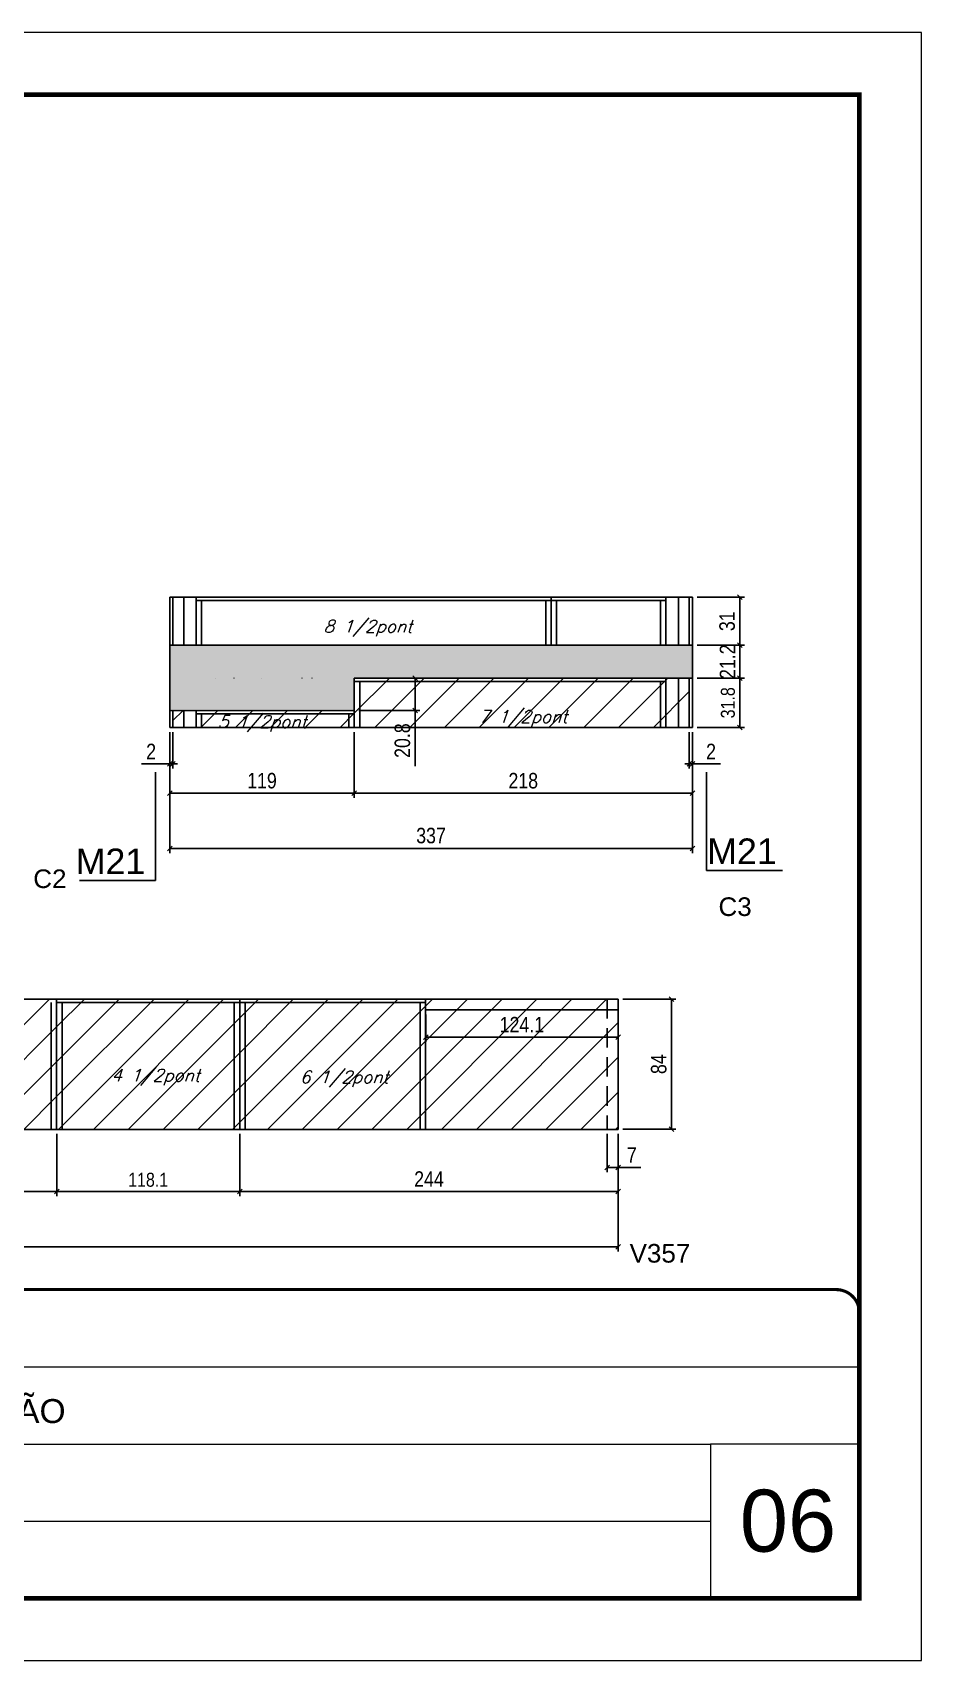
# Model space of a CAD drawing. Extents: x 137137 to 143418, y 10464 to 34486.
# Drawn here: x 139648 to 140221, y 32287 to 33337 of the extents above; entities that cross this region are included whole.
import ezdxf

# ---------------------------------------------------------------- set-up
doc = ezdxf.new("R2010")
doc.units = 0
for name, pattern in [('CONTINUO', [0]), ('DASHED', [0.75, 0.5, -0.25]), ('HIDDEN', [0.375, 0.25, -0.125])]:
    doc.linetypes.add(name, pattern=pattern)
for name, color, linetype in [('5', 5, 'Continuous'), ('COTA', 241, 'Continuous'), ('NOMENCLATURA', 7, 'Continuous'), ('Painéis', 200, 'Continuous'), ('Reaproveitamento', 251, 'Continuous'), ('SARR_2.2x7', 40, 'Continuous'), ('SARR_3.5x7', 81, 'Continuous'), ('texto', 7, 'Continuous')]:
    doc.layers.add(name, color=color, linetype=linetype)
for name, color, linetype, lineweight in [('CARIMBO', 255, 'Continuous', 9), ('Folhas', 255, 'Continuous', 9), ('SARRAFO DE PRESSAO', 251, 'DASHED', 9)]:
    doc.layers.add(name, color=color, linetype=linetype, lineweight=lineweight)
doc.styles.add('ARIAL', font='arial.ttf')
doc.styles.add('COTA TECNICA', font='techl___.ttf', dxfattribs={"height": 10})
doc.styles.add('COTA TECNICA-50', font='techl___.ttf', dxfattribs={"height": 9})
doc.styles.add('Romans', font='romans.shx')
doc.styles.get("Standard").update_dxf_attribs({"font": 'arial.ttf'})
doc.dimstyles.new('COTA PAINEL-50', dxfattribs={"dimtxt": 9, "dimasz": 3, "dimexe": 3, "dimexo": 3, "dimgap": 3, "dimtad": 1, "dimdec": 1, "dimzin": 12, "dimdsep": 46, "dimtxsty": 'COTA TECNICA-50', "dimblk1": 'OBLIQUE', "dimblk2": 'OBLIQUE', "dimsah": 1, "dimcen": 0.9, "dimclrd": 4, "dimclre": 4, "dimclrt": 240, "dimadec": 1, "dimazin": 3, "dimtfac": 1, "dimtdec": 1, "dimtmove": 0, "dimatfit": 3, "dimfxl": 1, "dimtolj": 1, "dimtzin": 12, "dimarcsym": 0})
doc.dimstyles.new('PAINEL', dxfattribs={"dimtxt": 10, "dimasz": 3, "dimexe": 3, "dimexo": 3, "dimgap": 3, "dimtad": 1, "dimdec": 1, "dimzin": 12, "dimdsep": 46, "dimtxsty": 'COTA TECNICA', "dimblk1": 'OBLIQUE', "dimblk2": 'OBLIQUE', "dimsah": 1, "dimcen": 0.9, "dimclrd": 4, "dimclre": 4, "dimclrt": 240, "dimadec": 1, "dimazin": 3, "dimtfac": 1, "dimtdec": 1, "dimtmove": 0, "dimatfit": 3, "dimfxl": 1, "dimtolj": 1, "dimtzin": 12, "dimarcsym": 0})
pattern_1 = [(45, (0, -2), (-11.2253202, 11.2253202), [])]
pattern_2 = [(45, (0, 10.076), (-11.2253202, 11.2253202), [])]

# ---------------------------------------------------------------- blocks, each defined once
blk = doc.blocks.new('9999999999')
at = {"color": 30, "linetype": 'CONTINUO'}
for p, q in [((98564.6, 34379.6), (99584, 34379.6)), ((98564.6, 34329.8), (99488, 34329.8)), ((99584, 34329.8), (99488, 34329.8)), ((99488, 34329.8), (99488, 34230.2)), ((98564.6, 34280), (99488, 34280))]:
    blk.add_line(p, q, dxfattribs=at)
at = {"color": 30, "linetype": 'CONTINUO', "const_width": 2}
blk.add_lwpolyline([(99584, 34230.2), (99584, 34414.4, 0.414214), (99569, 34429.4), (98229, 34429.4, 0.414214), (98214, 34414.4), (98214, 34245.2, 0.414214), (98229, 34230.2), (99584, 34230.2)], format="xyb", dxfattribs=at)
at = {"layer": 'Folhas'}
blk.add_lwpolyline([(98139, 34190.2), (99624, 34190.2), (99624, 35240.2), (98139, 35240.2)], close=True, dxfattribs=at)
at = {"layer": 'Folhas', "color": 30, "const_width": 3}
blk.add_lwpolyline([(98214, 34230.2), (99584, 34230.2), (99584, 35200.2), (98214, 35200.2)], close=True, dxfattribs=at)
at = {"color": 7, "linetype": 'Continuous', "ltscale": 5, "style": 'ARIAL'}
blk.add_text('HOSPITAL ASSUNÇÃO', height=15.483, dxfattribs=at).set_placement((98837.7, 34343.3))
blk = doc.blocks.new('_Oblique')
at = {"color": 0, "linetype": 'ByBlock', "lineweight": -2}
blk.add_line((-0.5, -0.5), (0.5, 0.5), dxfattribs=at)
blk = doc.blocks.new('*D398')
at = {"layer": 'COTA', "color": 4, "linetype": 'ByBlock', "lineweight": -2, "transparency": 16777216}
for p, q in [((139855, 32886), (139855, 32843.5)), ((140073.1, 32886), (140073.1, 32843.5)), ((139855, 32846.5), (140073.1, 32846.5))]:
    blk.add_line(p, q, dxfattribs=at)
at = {"layer": 'Defpoints', "color": 0, "linetype": 'ByBlock', "transparency": 16777216}
for p in [(139855, 32889), (140073.1, 32889), (140073.1, 32846.5)]:
    blk.add_point(p, dxfattribs=at)
at = {"layer": 'COTA', "color": 4, "linetype": 'ByBlock', "lineweight": -2, "transparency": 16777216, "xscale": 3, "yscale": 3, "zscale": 3, "rotation": 180}
blk.add_blockref('_Oblique', (139855, 32846.5), dxfattribs=at)
at = {"layer": 'COTA', "color": 4, "linetype": 'ByBlock', "lineweight": -2, "transparency": 16777216, "xscale": 3, "yscale": 3, "zscale": 3}
blk.add_blockref('_Oblique', (140073.1, 32846.5), dxfattribs=at)
at = {"layer": 'COTA', "color": 240, "linetype": 'ByBlock', "transparency": 16777216, "insert": (139964, 32854.6), "char_height": 10, "attachment_point": 5, "style": 'COTA TECNICA'}
blk.add_mtext('\\A1;218', dxfattribs=at)
blk = doc.blocks.new('*D399')
at = {"layer": 'COTA', "color": 4, "linetype": 'ByBlock', "lineweight": -2, "transparency": 16777216}
for p, q in [((139736, 32886), (139736, 32808)), ((140073.1, 32886), (140073.1, 32808)), ((139736, 32811), (140073.1, 32811))]:
    blk.add_line(p, q, dxfattribs=at)
at = {"layer": 'Defpoints', "color": 0, "linetype": 'ByBlock', "transparency": 16777216}
for p in [(139736, 32889), (140073.1, 32889), (140073.1, 32811)]:
    blk.add_point(p, dxfattribs=at)
at = {"layer": 'COTA', "color": 4, "linetype": 'ByBlock', "lineweight": -2, "transparency": 16777216, "xscale": 3, "yscale": 3, "zscale": 3, "rotation": 180}
blk.add_blockref('_Oblique', (139736, 32811), dxfattribs=at)
at = {"layer": 'COTA', "color": 4, "linetype": 'ByBlock', "lineweight": -2, "transparency": 16777216, "xscale": 3, "yscale": 3, "zscale": 3}
blk.add_blockref('_Oblique', (140073.1, 32811), dxfattribs=at)
at = {"layer": 'COTA', "color": 240, "linetype": 'ByBlock', "transparency": 16777216, "insert": (139904.5, 32819.2), "char_height": 10, "attachment_point": 5, "style": 'COTA TECNICA'}
blk.add_mtext('\\A1;337', dxfattribs=at)
blk = doc.blocks.new('*D266')
at = {"layer": 'COTA', "color": 4, "linetype": 'ByBlock', "lineweight": -2, "transparency": 16777216}
for p, q in [((140071.1, 32886), (140071.1, 32862.5)), ((140073.1, 32886), (140073.1, 32862.5)), ((140071.1, 32865.5), (140068.1, 32865.5)), ((140071.1, 32865.5), (140073.1, 32865.5)), ((140073.1, 32865.5), (140091.2, 32865.5))]:
    blk.add_line(p, q, dxfattribs=at)
at = {"layer": 'Defpoints', "color": 0, "linetype": 'ByBlock', "transparency": 16777216}
for p in [(140071.1, 32889), (140073.1, 32889), (140073.1, 32865.5)]:
    blk.add_point(p, dxfattribs=at)
at = {"layer": 'COTA', "color": 4, "linetype": 'ByBlock', "lineweight": -2, "transparency": 16777216, "xscale": 3, "yscale": 3, "zscale": 3}
blk.add_blockref('_Oblique', (140071.1, 32865.5), dxfattribs=at)
at = {"layer": 'COTA', "color": 4, "linetype": 'ByBlock', "lineweight": -2, "transparency": 16777216, "xscale": 3, "yscale": 3, "zscale": 3, "rotation": 180}
blk.add_blockref('_Oblique', (140073.1, 32865.5), dxfattribs=at)
at = {"layer": 'COTA', "color": 240, "linetype": 'ByBlock', "transparency": 16777216, "insert": (140085.1, 32873.5), "char_height": 10, "attachment_point": 5, "style": 'COTA TECNICA'}
blk.add_mtext('\\A1;2', dxfattribs=at)
blk = doc.blocks.new('*D400')
at = {"layer": 'COTA', "color": 4, "linetype": 'ByBlock', "lineweight": -2, "transparency": 16777216}
for p, q in [((139736, 32886), (139736, 32843.5)), ((139855, 32886), (139855, 32843.5)), ((139855, 32846.5), (139736, 32846.5))]:
    blk.add_line(p, q, dxfattribs=at)
at = {"layer": 'Defpoints', "color": 0, "linetype": 'ByBlock', "transparency": 16777216}
for p in [(139736, 32889), (139855, 32889), (139736, 32846.5)]:
    blk.add_point(p, dxfattribs=at)
at = {"layer": 'COTA', "color": 4, "linetype": 'ByBlock', "lineweight": -2, "transparency": 16777216, "xscale": 3, "yscale": 3, "zscale": 3, "rotation": 180}
blk.add_blockref('_Oblique', (139736, 32846.5), dxfattribs=at)
at = {"layer": 'COTA', "color": 4, "linetype": 'ByBlock', "lineweight": -2, "transparency": 16777216, "xscale": 3, "yscale": 3, "zscale": 3}
blk.add_blockref('_Oblique', (139855, 32846.5), dxfattribs=at)
at = {"layer": 'COTA', "color": 240, "linetype": 'ByBlock', "transparency": 16777216, "insert": (139795.5, 32854.6), "char_height": 10, "attachment_point": 5, "style": 'COTA TECNICA'}
blk.add_mtext('\\A1;119', dxfattribs=at)
blk = doc.blocks.new('*D267')
at = {"layer": 'COTA', "color": 4, "linetype": 'ByBlock', "lineweight": -2, "transparency": 16777216}
for p, q in [((139736, 32886), (139736, 32862.5)), ((139738, 32886), (139738, 32862.5)), ((139736, 32865.5), (139717.9, 32865.5)), ((139738, 32865.5), (139736, 32865.5)), ((139738, 32865.5), (139741, 32865.5))]:
    blk.add_line(p, q, dxfattribs=at)
at = {"layer": 'Defpoints', "color": 0, "linetype": 'ByBlock', "transparency": 16777216}
for p in [(139736, 32889), (139738, 32889), (139736, 32865.5)]:
    blk.add_point(p, dxfattribs=at)
at = {"layer": 'COTA', "color": 4, "linetype": 'ByBlock', "lineweight": -2, "transparency": 16777216, "xscale": 3, "yscale": 3, "zscale": 3}
blk.add_blockref('_Oblique', (139736, 32865.5), dxfattribs=at)
at = {"layer": 'COTA', "color": 4, "linetype": 'ByBlock', "lineweight": -2, "transparency": 16777216, "xscale": 3, "yscale": 3, "zscale": 3, "rotation": 180}
blk.add_blockref('_Oblique', (139738, 32865.5), dxfattribs=at)
at = {"layer": 'COTA', "color": 240, "linetype": 'ByBlock', "transparency": 16777216, "insert": (139724, 32873.5), "char_height": 10, "attachment_point": 5, "style": 'COTA TECNICA'}
blk.add_mtext('\\A1;2', dxfattribs=at)
blk = doc.blocks.new('*D401')
at = {"layer": 'COTA', "color": 4, "linetype": 'ByBlock', "lineweight": -2, "transparency": 16777216}
for p, q in [((140076.1, 32920.8), (140106.7, 32920.8)), ((140103.7, 32920.8), (140103.7, 32889)), ((140076.1, 32889), (140106.7, 32889))]:
    blk.add_line(p, q, dxfattribs=at)
at = {"layer": 'Defpoints', "color": 0, "linetype": 'ByBlock', "transparency": 16777216}
for p in [(140073.1, 32920.8), (140073.1, 32889), (140103.7, 32889)]:
    blk.add_point(p, dxfattribs=at)
at = {"layer": 'COTA', "color": 4, "linetype": 'ByBlock', "lineweight": -2, "transparency": 16777216, "xscale": 3, "yscale": 3, "zscale": 3}
for p, rotation in [((140103.7, 32920.8), 90), ((140103.7, 32889), 270)]:
    blk.add_blockref('_Oblique', p, dxfattribs=dict(at, rotation=rotation))
at = {"layer": 'COTA', "color": 240, "linetype": 'ByBlock', "transparency": 16777216, "insert": (140096, 32904.9), "char_height": 9, "attachment_point": 5, "rotation": 90, "style": 'COTA TECNICA-50'}
blk.add_mtext('\\A1;31.8', dxfattribs=at)
blk = doc.blocks.new('*D272')
at = {"layer": 'COTA', "color": 4, "linetype": 'ByBlock', "lineweight": -2, "transparency": 16777216}
for p, q in [((139781.2, 32626.8), (139781.2, 32586.6)), ((140025.2, 32626.8), (140025.2, 32586.6)), ((139781.2, 32589.6), (140025.2, 32589.6))]:
    blk.add_line(p, q, dxfattribs=at)
at = {"layer": 'Defpoints', "color": 0, "linetype": 'ByBlock', "transparency": 16777216}
for p in [(139781.2, 32629.8), (140025.2, 32629.8), (140025.2, 32589.6)]:
    blk.add_point(p, dxfattribs=at)
at = {"layer": 'COTA', "color": 4, "linetype": 'ByBlock', "lineweight": -2, "transparency": 16777216, "xscale": 3, "yscale": 3, "zscale": 3, "rotation": 180}
blk.add_blockref('_Oblique', (139781.2, 32589.6), dxfattribs=at)
at = {"layer": 'COTA', "color": 4, "linetype": 'ByBlock', "lineweight": -2, "transparency": 16777216, "xscale": 3, "yscale": 3, "zscale": 3}
blk.add_blockref('_Oblique', (140025.2, 32589.6), dxfattribs=at)
at = {"layer": 'COTA', "color": 240, "linetype": 'ByBlock', "transparency": 16777216, "insert": (139903.2, 32597.7), "char_height": 10, "attachment_point": 5, "style": 'COTA TECNICA'}
blk.add_mtext('\\A1;244', dxfattribs=at)
blk = doc.blocks.new('*D273')
at = {"layer": 'COTA', "color": 4, "linetype": 'ByBlock', "lineweight": -2, "transparency": 16777216}
for p, q in [((138931.1, 32626.8), (138931.1, 32551)), ((140025.2, 32626.8), (140025.2, 32551)), ((140025.2, 32554), (138931.1, 32554))]:
    blk.add_line(p, q, dxfattribs=at)
at = {"layer": 'Defpoints', "color": 0, "linetype": 'ByBlock', "transparency": 16777216}
for p in [(138931.1, 32629.8), (140025.2, 32629.8), (138931.1, 32554)]:
    blk.add_point(p, dxfattribs=at)
at = {"layer": 'COTA', "color": 4, "linetype": 'ByBlock', "lineweight": -2, "transparency": 16777216, "xscale": 3, "yscale": 3, "zscale": 3, "rotation": 180}
blk.add_blockref('_Oblique', (138931.1, 32554), dxfattribs=at)
at = {"layer": 'COTA', "color": 4, "linetype": 'ByBlock', "lineweight": -2, "transparency": 16777216, "xscale": 3, "yscale": 3, "zscale": 3}
blk.add_blockref('_Oblique', (140025.2, 32554), dxfattribs=at)
at = {"layer": 'COTA', "color": 240, "linetype": 'ByBlock', "transparency": 16777216, "insert": (139478.1, 32562.1), "char_height": 10, "attachment_point": 5, "style": 'COTA TECNICA'}
blk.add_mtext('\\A1;1094.1', dxfattribs=at)
blk = doc.blocks.new('*D177')
at = {"layer": 'COTA', "color": 4, "linetype": 'ByBlock', "lineweight": -2, "transparency": 16777216}
for p, q in [((140028.2, 32713.8), (140062.5, 32713.8)), ((140059.5, 32713.8), (140059.5, 32629.8)), ((140028.2, 32629.8), (140062.5, 32629.8))]:
    blk.add_line(p, q, dxfattribs=at)
at = {"layer": 'Defpoints', "color": 0, "linetype": 'ByBlock', "transparency": 16777216}
for p in [(140025.2, 32713.8), (140025.2, 32629.8), (140059.5, 32629.8)]:
    blk.add_point(p, dxfattribs=at)
at = {"layer": 'COTA', "color": 4, "linetype": 'ByBlock', "lineweight": -2, "transparency": 16777216, "xscale": 3, "yscale": 3, "zscale": 3}
for p, rotation in [((140059.5, 32713.8), 90), ((140059.5, 32629.8), 270)]:
    blk.add_blockref('_Oblique', p, dxfattribs=dict(at, rotation=rotation))
at = {"layer": 'COTA', "color": 240, "linetype": 'ByBlock', "transparency": 16777216, "insert": (140051.4, 32671.8), "char_height": 10, "attachment_point": 5, "rotation": 90, "style": 'COTA TECNICA'}
blk.add_mtext('\\A1;84', dxfattribs=at)
blk = doc.blocks.new('*D274')
at = {"layer": 'COTA', "color": 4, "linetype": 'ByBlock', "lineweight": -2, "transparency": 16777216}
for p, q in [((139419.1, 32626.8), (139419.1, 32586.6)), ((139663.1, 32626.8), (139663.1, 32586.6)), ((139419.1, 32589.6), (139663.1, 32589.6))]:
    blk.add_line(p, q, dxfattribs=at)
at = {"layer": 'Defpoints', "color": 0, "linetype": 'ByBlock', "transparency": 16777216}
for p in [(139419.1, 32629.8), (139663.1, 32629.8), (139663.1, 32589.6)]:
    blk.add_point(p, dxfattribs=at)
at = {"layer": 'COTA', "color": 4, "linetype": 'ByBlock', "lineweight": -2, "transparency": 16777216, "xscale": 3, "yscale": 3, "zscale": 3, "rotation": 180}
blk.add_blockref('_Oblique', (139419.1, 32589.6), dxfattribs=at)
at = {"layer": 'COTA', "color": 4, "linetype": 'ByBlock', "lineweight": -2, "transparency": 16777216, "xscale": 3, "yscale": 3, "zscale": 3}
blk.add_blockref('_Oblique', (139663.1, 32589.6), dxfattribs=at)
at = {"layer": 'COTA', "color": 240, "linetype": 'ByBlock', "transparency": 16777216, "insert": (139541.1, 32597.2), "char_height": 9, "attachment_point": 5, "style": 'COTA TECNICA-50'}
blk.add_mtext('\\A1;244', dxfattribs=at)
blk = doc.blocks.new('*D275')
at = {"layer": 'COTA', "color": 4, "linetype": 'ByBlock', "lineweight": -2, "transparency": 16777216}
for p, q in [((139663.1, 32626.8), (139663.1, 32586.6)), ((139781.2, 32626.8), (139781.2, 32586.6)), ((139663.1, 32589.6), (139781.2, 32589.6))]:
    blk.add_line(p, q, dxfattribs=at)
at = {"layer": 'Defpoints', "color": 0, "linetype": 'ByBlock', "transparency": 16777216}
for p in [(139663.1, 32629.8), (139781.2, 32629.8), (139781.2, 32589.6)]:
    blk.add_point(p, dxfattribs=at)
at = {"layer": 'COTA', "color": 4, "linetype": 'ByBlock', "lineweight": -2, "transparency": 16777216, "xscale": 3, "yscale": 3, "zscale": 3, "rotation": 180}
blk.add_blockref('_Oblique', (139663.1, 32589.6), dxfattribs=at)
at = {"layer": 'COTA', "color": 4, "linetype": 'ByBlock', "lineweight": -2, "transparency": 16777216, "xscale": 3, "yscale": 3, "zscale": 3}
blk.add_blockref('_Oblique', (139781.2, 32589.6), dxfattribs=at)
at = {"layer": 'COTA', "color": 240, "linetype": 'ByBlock', "transparency": 16777216, "insert": (139722.1, 32597.2), "char_height": 9, "attachment_point": 5, "style": 'COTA TECNICA-50'}
blk.add_mtext('\\A1;118.1', dxfattribs=at)
blk = doc.blocks.new('*D276')
at = {"layer": 'COTA', "color": 4, "linetype": 'ByBlock', "lineweight": -2, "transparency": 16777216}
for p, q in [((139781.2, 32626.8), (139781.2, 32586.6)), ((140025.2, 32626.8), (140025.2, 32586.6)), ((139781.2, 32589.6), (140025.2, 32589.6))]:
    blk.add_line(p, q, dxfattribs=at)
at = {"layer": 'Defpoints', "color": 0, "linetype": 'ByBlock', "transparency": 16777216}
for p in [(139781.2, 32629.8), (140025.2, 32629.8), (140025.2, 32589.6)]:
    blk.add_point(p, dxfattribs=at)
at = {"layer": 'COTA', "color": 4, "linetype": 'ByBlock', "lineweight": -2, "transparency": 16777216, "xscale": 3, "yscale": 3, "zscale": 3, "rotation": 180}
blk.add_blockref('_Oblique', (139781.2, 32589.6), dxfattribs=at)
at = {"layer": 'COTA', "color": 4, "linetype": 'ByBlock', "lineweight": -2, "transparency": 16777216, "xscale": 3, "yscale": 3, "zscale": 3}
blk.add_blockref('_Oblique', (140025.2, 32589.6), dxfattribs=at)
at = {"layer": 'COTA', "color": 240, "linetype": 'ByBlock', "transparency": 16777216, "insert": (139903.2, 32597.7), "char_height": 10, "attachment_point": 5, "style": 'COTA TECNICA'}
blk.add_mtext('\\A1;244', dxfattribs=at)
blk = doc.blocks.new('*D178')
at = {"layer": 'COTA', "color": 4, "linetype": 'ByBlock', "lineweight": -2, "transparency": 16777216}
for p, q in [((140018.2, 32626.8), (140018.2, 32602.1)), ((140025.2, 32626.8), (140025.2, 32602.1)), ((140018.2, 32605.1), (140025.2, 32605.1)), ((140025.2, 32605.1), (140039.9, 32605.1))]:
    blk.add_line(p, q, dxfattribs=at)
at = {"layer": 'Defpoints', "color": 0, "linetype": 'ByBlock', "transparency": 16777216}
for p in [(140018.2, 32629.8), (140025.2, 32629.8), (140025.2, 32605.1)]:
    blk.add_point(p, dxfattribs=at)
at = {"layer": 'COTA', "color": 4, "linetype": 'ByBlock', "lineweight": -2, "transparency": 16777216, "xscale": 3, "yscale": 3, "zscale": 3, "rotation": 180}
blk.add_blockref('_Oblique', (140018.2, 32605.1), dxfattribs=at)
at = {"layer": 'COTA', "color": 4, "linetype": 'ByBlock', "lineweight": -2, "transparency": 16777216, "xscale": 3, "yscale": 3, "zscale": 3}
blk.add_blockref('_Oblique', (140025.2, 32605.1), dxfattribs=at)
at = {"layer": 'COTA', "color": 240, "linetype": 'ByBlock', "transparency": 16777216, "insert": (140034, 32613.2), "char_height": 10, "attachment_point": 5, "style": 'COTA TECNICA'}
blk.add_mtext('\\A1;7', dxfattribs=at)
blk = doc.blocks.new('*D402')
at = {"layer": 'COTA', "color": 4, "lineweight": -2, "ltscale": 25, "transparency": 16777216}
for p, q in [((139858, 32920.8), (139897.2, 32920.8)), ((139894.2, 32920.8), (139894.2, 32900)), ((139858, 32900), (139897.2, 32900)), ((139894.2, 32900), (139894.2, 32864))]:
    blk.add_line(p, q, dxfattribs=at)
at = {"layer": 'Defpoints', "color": 0, "ltscale": 25, "transparency": 16777216}
for p in [(139855, 32920.8), (139855, 32900), (139894.2, 32900)]:
    blk.add_point(p, dxfattribs=at)
at = {"layer": 'COTA', "color": 4, "lineweight": -2, "ltscale": 25, "transparency": 16777216, "xscale": 3, "yscale": 3, "zscale": 3}
for p, rotation in [((139894.2, 32920.8), 90), ((139894.2, 32900), 270)]:
    blk.add_blockref('_Oblique', p, dxfattribs=dict(at, rotation=rotation))
at = {"layer": 'COTA', "color": 240, "ltscale": 25, "transparency": 16777216, "insert": (139886.1, 32880.5), "char_height": 10, "attachment_point": 5, "rotation": 90, "style": 'COTA TECNICA'}
blk.add_mtext('\\A1;20.8', dxfattribs=at)
blk = doc.blocks.new('*D403')
at = {"layer": 'COTA', "color": 4, "lineweight": -2, "ltscale": 25, "transparency": 16777216}
for p, q in [((140076.1, 32942), (140106.7, 32942)), ((140103.7, 32920.8), (140103.7, 32942)), ((140076.1, 32920.8), (140106.7, 32920.8))]:
    blk.add_line(p, q, dxfattribs=at)
at = {"layer": 'Defpoints', "color": 0, "ltscale": 25, "transparency": 16777216}
for p in [(140073.1, 32942), (140103.7, 32942), (140073.1, 32920.8)]:
    blk.add_point(p, dxfattribs=at)
at = {"layer": 'COTA', "color": 4, "lineweight": -2, "ltscale": 25, "transparency": 16777216, "xscale": 3, "yscale": 3, "zscale": 3}
for p, rotation in [((140103.7, 32942), 90), ((140103.7, 32920.8), 270)]:
    blk.add_blockref('_Oblique', p, dxfattribs=dict(at, rotation=rotation))
at = {"layer": 'COTA', "color": 240, "ltscale": 25, "transparency": 16777216, "insert": (140095.7, 32931.4), "char_height": 10, "attachment_point": 5, "rotation": 90, "style": 'COTA TECNICA'}
blk.add_mtext('\\A1;21.2', dxfattribs=at)
blk = doc.blocks.new('*D411')
at = {"layer": 'COTA', "color": 4, "lineweight": -2, "ltscale": 25, "transparency": 16777216}
for p, q in [((139901.1, 32703.8), (139901.1, 32686.3)), ((140025.2, 32703.8), (140025.2, 32686.3)), ((140025.2, 32689.3), (139901.1, 32689.3))]:
    blk.add_line(p, q, dxfattribs=at)
at = {"layer": 'Defpoints', "color": 0, "ltscale": 25, "transparency": 16777216}
for p in [(139901.1, 32706.8), (140025.2, 32706.8), (139901.1, 32689.3)]:
    blk.add_point(p, dxfattribs=at)
at = {"layer": 'COTA', "color": 4, "lineweight": -2, "ltscale": 25, "transparency": 16777216, "xscale": 3, "yscale": 3, "zscale": 3, "rotation": 180}
blk.add_blockref('_Oblique', (139901.1, 32689.3), dxfattribs=at)
at = {"layer": 'COTA', "color": 4, "lineweight": -2, "ltscale": 25, "transparency": 16777216, "xscale": 3, "yscale": 3, "zscale": 3}
blk.add_blockref('_Oblique', (140025.2, 32689.3), dxfattribs=at)
at = {"layer": 'COTA', "color": 240, "ltscale": 25, "transparency": 16777216, "insert": (139963.1, 32697.3), "char_height": 10, "attachment_point": 5, "style": 'COTA TECNICA'}
blk.add_mtext('\\A1;124.1', dxfattribs=at)
blk = doc.blocks.new('*D1099')
at = {"layer": 'COTA', "color": 4, "lineweight": -2, "ltscale": 25, "transparency": 16777216}
for p, q in [((140076.1, 32973), (140106.7, 32973)), ((140103.7, 32942), (140103.7, 32973)), ((140076.1, 32942), (140106.7, 32942))]:
    blk.add_line(p, q, dxfattribs=at)
at = {"layer": 'Defpoints', "color": 0, "ltscale": 25, "transparency": 16777216}
for p in [(140073.1, 32973), (140103.7, 32973), (140073.1, 32942)]:
    blk.add_point(p, dxfattribs=at)
at = {"layer": 'COTA', "color": 4, "lineweight": -2, "ltscale": 25, "transparency": 16777216, "xscale": 3, "yscale": 3, "zscale": 3}
for p, rotation in [((140103.7, 32973), 90), ((140103.7, 32942), 270)]:
    blk.add_blockref('_Oblique', p, dxfattribs=dict(at, rotation=rotation))
at = {"layer": 'COTA', "color": 240, "ltscale": 25, "transparency": 16777216, "insert": (140095.5, 32957.5), "char_height": 10, "attachment_point": 5, "rotation": 90, "style": 'COTA TECNICA'}
blk.add_mtext('\\A1;31', dxfattribs=at)

msp = doc.modelspace()

# ---------------------------------------------------------------- hatches: boundary and pattern name
at = {"layer": 'COTA', "linetype": 'ByBlock'}
h = msp.add_hatch(dxfattribs=at)
h.set_pattern_fill('AR-CONC', color=256, scale=0.03)
h.set_pattern_definition([(50, (1014.1334, -285.0217), (5.46554007, -0.47817257), [0.5715, -6.2865]), (355, (1014.1334, -285.022), (-1.05730264, 5.73170536), [0.4572, -5.02921753]), (100.4514447, (1014.589, -285.0616), (4.40823741, 5.25353256), [0.48570026, -5.34270734]), (46.1842, (1014.1334, -283.498), (8.13237123, -1.26126984), [0.85725, -9.42975]), (96.6355576, (1014.811, -283.603), (7.122124, 7.42278374), [0.7285507, -8.01406824]), (351.184151, (1014.133, -283.498), (7.122124, 7.42278374), [0.685799, -7.54379196]), (21, (1014.8954, -283.8787), (4.54843174, -3.06795595), [0.5715, -6.2865]), (326, (1014.8954, -283.879), (1.85406085, 5.52563898), [0.4572, -5.0292]), (71.451445, (1015.2744, -284.1344), (6.40249258, 2.45768307), [0.48570026, -5.34269813]), (37.5, (1014.1334, -285.0217), (0.092658098, 2.536651166), [0, -4.96824, 0, -5.1054, 0, -5.04825]), (7.5, (1014.1334, -285.0217), (2.004589875, 3.005417245), [0, -2.91084, 0, -4.85394, 0, -1.92405]), (327.5, (1012.4341, -285.0217), (4.067717855, -0.17186232), [0, -1.905, 0, -5.9436, 0, -7.8867]), (317.5, (1011.672, -285.0217), (4.44387544, 0.76279473), [0, -2.4765, 0, -3.94716, 0, -5.6007])])
h.paths.add_polyline_path([(140073.05, 32920.81), (139855.04, 32920.81), (139855.04, 32900.81), (139736.04, 32900.81), (139736.04, 32942.01), (140073.05, 32942.01)])
at = {"layer": 'Reaproveitamento', "linetype": 'ByBlock'}
h = msp.add_hatch(dxfattribs=at)
h.set_pattern_fill('ANSI31', color=256, scale=5)
h.set_pattern_definition(pattern_1)
h.paths.add_polyline_path([(139855.04, 32889.01), (139987.05, 32889.01), (140071.05, 32889.01), (140071.05, 32920.81), (139987.05, 32920.81), (139855.04, 32920.81)])
h = msp.add_hatch(dxfattribs=at)
h.set_pattern_fill('ANSI31', color=256, scale=5)
h.set_pattern_definition(pattern_1)
h.paths.add_polyline_path([(139738.04, 32889.01), (139855.04, 32889.01), (139855.04, 32900.02), (139738.04, 32900.02)])
at = {"layer": 'Reaproveitamento', "ltscale": 25}
h = msp.add_hatch(dxfattribs=at)
h.set_pattern_fill('ANSI31', color=256, scale=5)
h.set_pattern_definition(pattern_2)
h.paths.add_polyline_path([(139419.05, 32713.76), (139419.05, 32629.76), (139663.05, 32629.76), (139663.05, 32713.76)])
h.paths.add_polyline_path([(139506.08, 32655.36), (139573.7, 32655.36), (139579.2, 32671.33), (139511.58, 32671.33)], flags=24)
h = msp.add_hatch(dxfattribs=at)
h.set_pattern_fill('ANSI31', color=256, scale=5)
h.set_pattern_definition(pattern_2)
h.paths.add_polyline_path([(139663.05, 32713.76), (139663.05, 32629.76), (139781.15, 32629.76), (139781.15, 32713.76)])
h.paths.add_polyline_path([(139690.28, 32655.36), (139757.9, 32655.36), (139763.4, 32671.33), (139695.78, 32671.33)], flags=24)
h = msp.add_hatch(dxfattribs=at)
h.set_pattern_fill('ANSI31', color=256, scale=5)
h.set_pattern_definition(pattern_2)
h.paths.add_polyline_path([(139781.15, 32713.76), (139781.15, 32629.76), (140025.15, 32629.76), (140025.15, 32649.76), (140025.15, 32713.76)])
h.paths.add_polyline_path([(139812.18, 32654.22), (139879.42, 32654.22), (139884.92, 32670.19), (139817.68, 32670.19)], flags=24)

# ---------------------------------------------------------------- linework, layer by layer
at = {"layer": 'COTA', "linetype": 'ByBlock'}
for p, q in [((140073.05, 32942.01), (139736.04, 32942.01)), ((139736.04, 32900.02), (139736.04, 32942.01)), ((140073.05, 32920.81), (140073.05, 32942.01))]:
    msp.add_line(p, q, dxfattribs=at)
at = {"layer": 'NOMENCLATURA', "linetype": 'Continuous'}
for p, q in [((139726.91, 32860.22), (139726.91, 32790.19)), ((140082.18, 32860.22), (140082.18, 32796.67)), ((140131.17, 32796.67), (140082.18, 32796.67)), ((139677.92, 32790.19), (139726.91, 32790.19))]:
    msp.add_line(p, q, dxfattribs=at)
at = {"layer": 'Painéis', "ltscale": 25}
for p, q in [((140073.05, 32973.01), (139736.04, 32973.01)), ((139736.04, 32973.01), (139736.04, 32942.01)), ((139738.04, 32973.01), (139738.04, 32942.01)), ((139982.04, 32973.01), (139982.04, 32942.01)), ((140071.05, 32942.01), (140071.05, 32973.01)), ((140073.05, 32942.01), (140073.05, 32973.01)), ((139736.04, 32942.01), (140073.05, 32942.01))]:
    msp.add_line(p, q, dxfattribs=at)
at = {"layer": 'Painéis', "linetype": 'ByBlock'}
for p, q in [((139765.33, 32920.81), (139765.38, 32920.81)), ((139777.43, 32920.81), (139777.63, 32920.81)), ((139795.01, 32920.81), (139795.05, 32920.81)), ((139821.23, 32920.81), (139821.43, 32920.81)), ((139827.63, 32920.81), (139827.8, 32920.81)), ((139855.04, 32889.01), (139855.04, 32920.81)), ((139855.04, 32920.81), (139987.05, 32920.81)), ((140073.05, 32920.81), (139987.05, 32920.81)), ((140071.05, 32889.01), (140071.05, 32920.81)), ((140073.05, 32889.01), (140073.05, 32920.81)), ((139736.04, 32889.01), (139736.04, 32900.02)), ((139736.04, 32900.02), (139855.04, 32900.02)), ((139738.04, 32889.01), (139738.04, 32900.02)), ((139736.04, 32889.01), (139987.05, 32889.01)), ((140073.05, 32889.01), (139987.05, 32889.01)), ((138931.05, 32713.76), (140025.15, 32713.76)), ((139663.05, 32713.76), (139663.05, 32629.76)), ((139781.15, 32713.76), (139781.15, 32629.76)), ((139781.15, 32629.76), (139781.15, 32713.76)), ((140025.15, 32649.76), (140025.15, 32713.76)), ((140025.15, 32629.76), (140025.15, 32649.76)), ((140025.15, 32649.76), (140025.15, 32649.76)), ((138931.05, 32629.76), (140025.15, 32629.76))]:
    msp.add_line(p, q, dxfattribs=at)
at = {"layer": 'SARR_2.2x7', "linetype": 'Continuous'}
for p, q in [((139745.04, 32973.01), (139745.04, 32942.01)), ((139982.04, 32970.81), (139753.04, 32970.81)), ((140056.05, 32970.81), (139982.04, 32970.81)), ((140064.05, 32942.01), (140064.05, 32973.01)), ((140056.05, 32918.61), (139855.04, 32918.61)), ((140064.05, 32889.01), (140064.05, 32920.81)), ((139745.04, 32889.01), (139745.04, 32900.02)), ((139855.04, 32897.82), (139753.04, 32897.82)), ((139781.15, 32711.56), (139663.05, 32711.56)), ((139781.15, 32711.56), (139901.05, 32711.56)), ((139901.05, 32706.76), (140025.15, 32706.76))]:
    msp.add_line(p, q, dxfattribs=at)
at = {"layer": 'SARR_2.2x7', "linetype": 'HIDDEN', "ltscale": 50}
msp.add_line((140018.15, 32713.76), (140018.15, 32629.76), dxfattribs=at)
at = {"layer": 'SARR_3.5x7'}
for p, q in [((139753.04, 32973.01), (139753.04, 32942.01)), ((139756.54, 32970.81), (139756.54, 32942.01)), ((139978.54, 32970.81), (139978.54, 32942.01)), ((139985.54, 32970.81), (139985.54, 32942.01)), ((140052.55, 32970.81), (140052.55, 32942.01)), ((140056.05, 32942.01), (140056.05, 32973.01)), ((139858.54, 32918.61), (139858.54, 32889.01)), ((140052.55, 32889.01), (140052.55, 32918.61)), ((140056.05, 32889.01), (140056.05, 32920.81)), ((139753.04, 32900.02), (139753.04, 32889.01)), ((139756.54, 32897.82), (139756.54, 32889.01)), ((139851.54, 32897.82), (139851.54, 32889.01)), ((139659.55, 32711.56), (139659.55, 32629.76)), ((139666.55, 32711.56), (139666.55, 32629.76)), ((139777.65, 32711.56), (139777.65, 32629.76)), ((139784.65, 32711.56), (139784.65, 32629.76)), ((139897.55, 32629.76), (139897.55, 32711.56)), ((139901.05, 32629.76), (139901.05, 32713.76))]:
    msp.add_line(p, q, dxfattribs=at)

# ---------------------------------------------------------------- block references
at = {"layer": 'SARRAFO DE PRESSAO', "color": 6, "linetype": 'ByBlock'}
msp.add_blockref('9999999999', (40596.81, -1903), dxfattribs=at)

# ---------------------------------------------------------------- texts
at = {"layer": '5', "linetype": 'Continuous'}
for s, p in [('C2', (139648, 32785.4)), ('C3', (140089.9, 32767.39)), ('V357', (140032.59, 32543.81))]:
    msp.add_text(s, height=12, rotation=0.00004, dxfattribs=at).set_placement(p)
at = {"layer": 'CARIMBO', "style": 'ARIAL'}
msp.add_text('06', height=40, dxfattribs=at).set_placement((140103.65, 32357.34))
at = {"layer": 'NOMENCLATURA', "linetype": 'Continuous'}
for p in [(140082.63, 32800.87), (139675.38, 32794.38)]:
    msp.add_text('M21', height=16.5, dxfattribs=at).set_placement(p)
at = {"layer": 'texto', "color": 2, "char_height": 8, "attachment_point": 5, "style": 'Romans'}
for s, insert in [('{\\Q19;\\C256;8 1/2pont}', (139863.78, 32952.91)), ('{\\Q19;\\C256;5 1/2pont}', (139795.63, 32891.43)), ('{\\Q19;\\C256;7 1/2pont}', (139963.85, 32894.72)), ('{\\Q19;\\C256;4 1/2pont}', (139726.84, 32663.34)), ('{\\Q19;\\C256;6 1/2pont}', (139848.48, 32662.21))]:
    msp.add_mtext(s, dxfattribs=dict(at, insert=insert))

# ---------------------------------------------------------------- dimensions: what is measured, and where the dimension line sits
at = {"layer": 'COTA', "ltscale": 25}
for base, p1, p2, picture, middle in [((140103.71, 32973.01), (140073.07, 32942.01), (140073.07, 32973.01), '*D1099', (140095.49, 32957.51)), ((139894.21, 32900.02), (139855.04, 32920.81), (139855.04, 32900.02), '*D402', (139886.09, 32880.5))]:
    dim = msp.add_linear_dim(base=base, p1=p1, p2=p2, angle=90, dimstyle='PAINEL', dxfattribs=at)
    dim.commit()
    dim.dimension.update_dxf_attribs({"geometry": picture, "text_midpoint": middle})
dim = msp.add_linear_dim(base=(140103.71, 32942.01), p1=(140073.05, 32920.81), p2=(140073.05, 32942.01), angle=90, dimstyle='PAINEL', dxfattribs=at)
dim.commit()
dim.dimension.update_dxf_attribs({"geometry": '*D403', "text_midpoint": (140103.71, 32931.41), "dimtype": 160})
at = {"layer": 'COTA', "linetype": 'ByBlock'}
for p1, p2, distance, picture, middle in [((140073.05, 32920.81), (140073.05, 32889.01), 30.66, '*D401', (140095.99, 32904.91)), ((139419.05, 32629.76), (139663.05, 32629.76), -40.16, '*D274', (139541.05, 32597.17)), ((139663.05, 32629.76), (139781.15, 32629.76), -40.16, '*D275', (139722.1, 32597.19))]:
    dim = msp.add_aligned_dim(p1=p1, p2=p2, distance=distance, dimstyle='COTA PAINEL-50', override={"dimarcsym": 1}, dxfattribs=at)
    dim.commit()
    dim.dimension.update_dxf_attribs({"geometry": picture, "text_midpoint": middle})
for base, p1, p2, picture, middle in [((139736.04, 32865.54), (139738.04, 32889.01), (139736.04, 32889.01), '*D267', (139723.98, 32873.54)), ((139736.04, 32846.55), (139855.04, 32889.01), (139736.04, 32889.01), '*D400', (139795.54, 32854.64)), ((138931.05, 32554.01), (140025.15, 32629.76), (138931.05, 32629.76), '*D273', (139478.1, 32562.14)), ((140025.15, 32589.6), (139781.15, 32629.76), (140025.15, 32629.76), '*D272', (139903.15, 32597.68)), ((140025.15, 32605.12), (140018.15, 32629.76), (140025.15, 32629.76), '*D178', (140034.02, 32613.19))]:
    dim = msp.add_linear_dim(base=base, p1=p1, p2=p2, dimstyle='PAINEL', dxfattribs=at)
    dim.commit()
    dim.dimension.update_dxf_attribs({"geometry": picture, "text_midpoint": middle})
for base, p1, p2, angle, picture, middle in [((140073.05, 32810.95), (139736.04, 32889.01), (140073.05, 32889.01), 180, '*D399', (139904.54, 32819.17)), ((140073.05, 32846.55), (139855.04, 32889.01), (140073.05, 32889.01), 180, '*D398', (139964.04, 32854.64)), ((140073.05, 32865.54), (140071.05, 32889.01), (140073.05, 32889.01), 180, '*D266', (140085.11, 32873.54)), ((140059.49, 32629.76), (140025.15, 32713.76), (140025.15, 32629.76), 90, '*D177', (140051.39, 32671.76)), ((140025.15, 32589.6), (139781.15, 32629.76), (140025.15, 32629.76), 180, '*D276', (139903.15, 32597.68))]:
    dim = msp.add_linear_dim(base=base, p1=p1, p2=p2, angle=angle, dimstyle='PAINEL', dxfattribs=at)
    dim.commit()
    dim.dimension.update_dxf_attribs({"geometry": picture, "text_midpoint": middle})
at = {"layer": 'COTA', "ltscale": 25}
dim = msp.add_linear_dim(base=(139901.05, 32689.26), p1=(140025.15, 32706.76), p2=(139901.05, 32706.76), dimstyle='PAINEL', dxfattribs=at)
dim.commit()
dim.dimension.update_dxf_attribs({"geometry": '*D411', "text_midpoint": (139963.1, 32697.33)})

doc.saveas('drawing.dxf')
